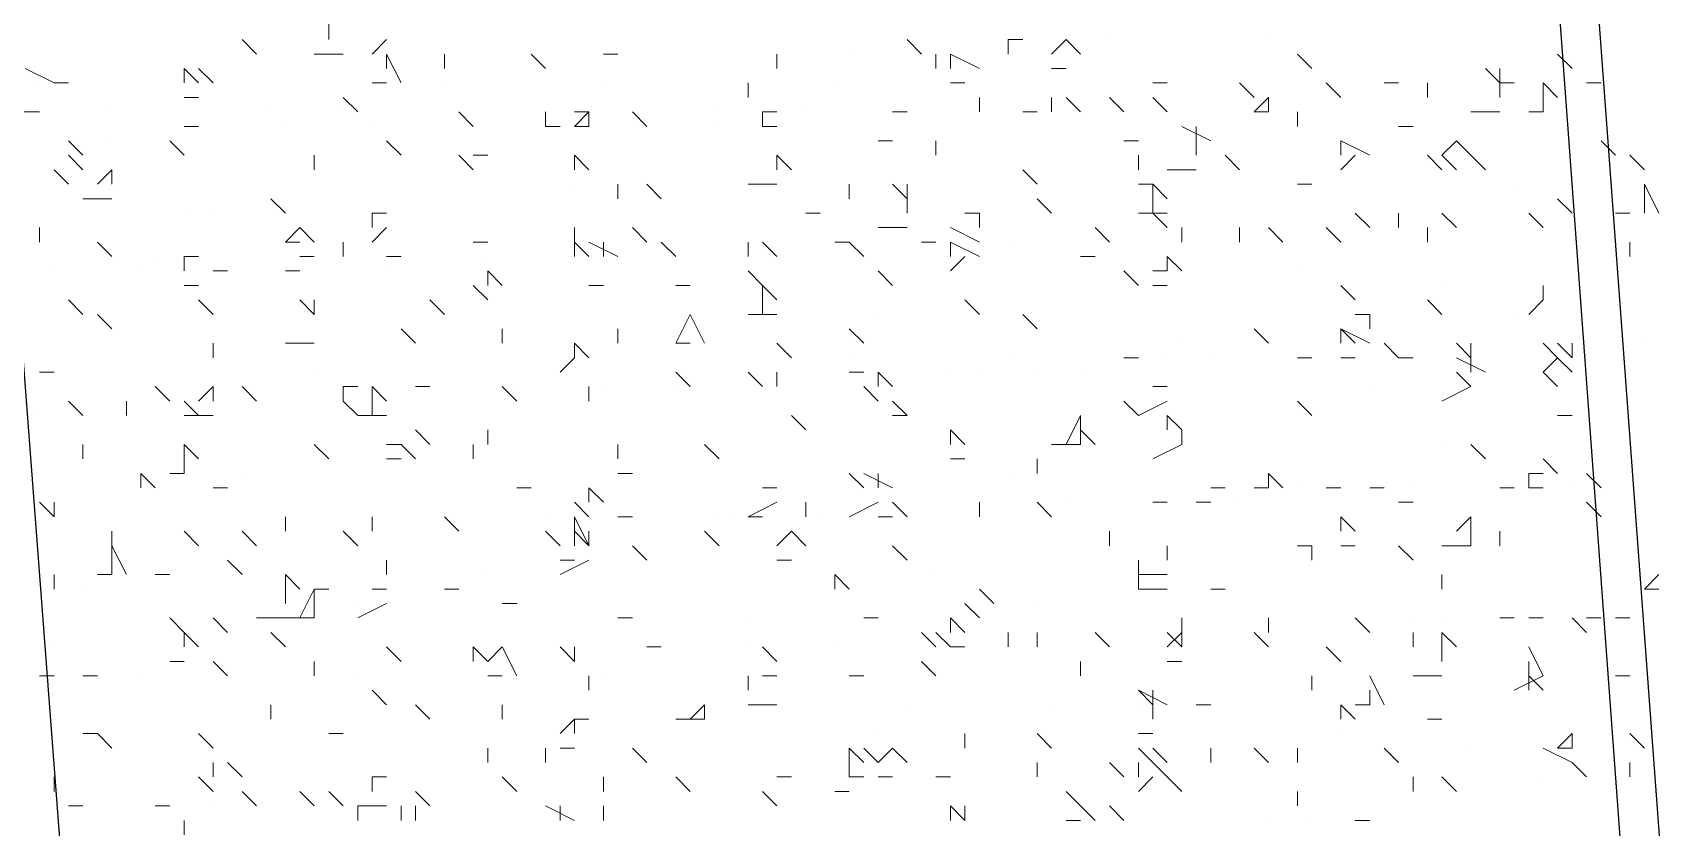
# Model space of a CAD drawing. Header units: millimetres. Extents: x 2928 to 3112, y 1220 to 1280.
# Drawn here: x 3001.3672 to 3001.7405, y 1263.0856 to 1263.2689 of the extents above; entities that cross this region are included whole.
import ezdxf

# ---------------------------------------------------------------- set-up
doc = ezdxf.new("R2010")
doc.units = ezdxf.units.MM

msp = doc.modelspace()

# ---------------------------------------------------------------- linework, layer by layer
at = {"color": 253, "linetype": 'Continuous', "lineweight": -2, "true_color": 0x9a9a9a}
msp.add_lwpolyline([(3000.56216, 1266.40731), (2999.63548, 1266.34065), (2999.91549, 1262.49726), (3000.8455, 1262.56393), (3001.77551, 1262.63393), (3001.49218, 1266.47398)], close=True, dxfattribs=at)
msp.add_lwpolyline([(3000.68883, 1264.47729), (2999.78549, 1264.41395), (2999.92549, 1262.50726), (3000.28216, 1262.53393), (3000.23883, 1263.14727), (3000.79883, 1263.18727), (3001.36218, 1263.2306), (3001.40884, 1262.61726), (3001.76551, 1262.64393), (3001.62551, 1264.55062), (3000.72217, 1264.48395)], dxfattribs=at)
at = {"color": 92, "linetype": 'Continuous', "lineweight": 5, "true_color": 0x00b800}
for points in [[(3001.43551, 1263.27394), (3001.43551, 1263.26727), (3001.43551, 1263.26727)], [(3001.41884, 1263.26394), (3001.41551, 1263.26727), (3001.41551, 1263.26727)], [(3001.44551, 1263.26394), (3001.44884, 1263.26727), (3001.44884, 1263.26727)], [(3001.57218, 1263.26394), (3001.56884, 1263.26727), (3001.56884, 1263.26727)], [(3001.59218, 1263.26394), (3001.59218, 1263.26727), (3001.59218, 1263.26727)], [(3001.59551, 1263.26727), (3001.59218, 1263.26727), (3001.59218, 1263.26727)], [(3001.60551, 1263.26727), (3001.60218, 1263.26394), (3001.60218, 1263.26394)], [(3001.60551, 1263.26727), (3001.60885, 1263.26394), (3001.60885, 1263.26394)], [(3001.43218, 1263.26394), (3001.43884, 1263.26394), (3001.43884, 1263.26394)], [(3001.44884, 1263.26394), (3001.45218, 1263.25727), (3001.45218, 1263.25727)], [(3001.44884, 1263.26394), (3001.44884, 1263.2606), (3001.44884, 1263.2606)], [(3001.46218, 1263.2606), (3001.46218, 1263.26394), (3001.46218, 1263.26394)], [(3001.48551, 1263.2606), (3001.48218, 1263.26394), (3001.48218, 1263.26394)], [(3001.50218, 1263.26394), (3001.49884, 1263.26394), (3001.49884, 1263.26394)], [(3001.53884, 1263.2606), (3001.53884, 1263.26394), (3001.53884, 1263.26394)], [(3001.57551, 1263.2606), (3001.57551, 1263.26394), (3001.57551, 1263.26394)], [(3001.57884, 1263.26394), (3001.58551, 1263.2606), (3001.58551, 1263.2606)], [(3001.57884, 1263.26394), (3001.57884, 1263.2606), (3001.57884, 1263.2606)], [(3001.66218, 1263.2606), (3001.65885, 1263.26394), (3001.65885, 1263.26394)], [(3001.72218, 1263.2606), (3001.71885, 1263.26394), (3001.71885, 1263.26394)], [(3001.36551, 1263.2606), (3001.37218, 1263.25727), (3001.37218, 1263.25727)], [(3001.40218, 1263.2606), (3001.40551, 1263.25727), (3001.40551, 1263.25727)], [(3001.40218, 1263.2606), (3001.40218, 1263.25727), (3001.40218, 1263.25727)], [(3001.40884, 1263.25727), (3001.40551, 1263.2606), (3001.40551, 1263.2606)], [(3001.60218, 1263.2606), (3001.60551, 1263.2606), (3001.60551, 1263.2606)], [(3001.70218, 1263.2606), (3001.70551, 1263.25727), (3001.70551, 1263.25727)], [(3001.70551, 1263.2606), (3001.70551, 1263.25394), (3001.70551, 1263.25394)], [(3001.37551, 1263.25727), (3001.37218, 1263.25727), (3001.37218, 1263.25727)], [(3001.44551, 1263.25727), (3001.44884, 1263.25727), (3001.44884, 1263.25727)], [(3001.53218, 1263.25394), (3001.53218, 1263.25727), (3001.53218, 1263.25727)], [(3001.57884, 1263.25727), (3001.58218, 1263.25727), (3001.58218, 1263.25727)], [(3001.62885, 1263.25727), (3001.62551, 1263.25727), (3001.62551, 1263.25727)], [(3001.64885, 1263.25394), (3001.64551, 1263.25727), (3001.64551, 1263.25727)], [(3001.66885, 1263.25394), (3001.66551, 1263.25727), (3001.66551, 1263.25727)], [(3001.68218, 1263.25727), (3001.67885, 1263.25727), (3001.67885, 1263.25727)], [(3001.68885, 1263.25394), (3001.68885, 1263.25727), (3001.68885, 1263.25727)], [(3001.70885, 1263.25727), (3001.70551, 1263.25727), (3001.70551, 1263.25727)], [(3001.70551, 1263.25394), (3001.70551, 1263.25727), (3001.70551, 1263.25727)], [(3001.71551, 1263.25727), (3001.71885, 1263.25394), (3001.71885, 1263.25394)], [(3001.71551, 1263.25727), (3001.71551, 1263.2506), (3001.71551, 1263.2506)], [(3001.72885, 1263.25727), (3001.72551, 1263.25727), (3001.72551, 1263.25727)], [(3001.72885, 1263.25727), (3001.72551, 1263.25727), (3001.72551, 1263.25727)], [(3001.40218, 1263.25394), (3001.40551, 1263.25394), (3001.40551, 1263.25394)], [(3001.44218, 1263.2506), (3001.43884, 1263.25394), (3001.43884, 1263.25394)], [(3001.58551, 1263.2506), (3001.58551, 1263.25394), (3001.58551, 1263.25394)], [(3001.60218, 1263.2506), (3001.60218, 1263.25394), (3001.60218, 1263.25394)], [(3001.60885, 1263.2506), (3001.60551, 1263.25394), (3001.60551, 1263.25394)], [(3001.61885, 1263.2506), (3001.61551, 1263.25394), (3001.61551, 1263.25394)], [(3001.62885, 1263.2506), (3001.62551, 1263.25394), (3001.62551, 1263.25394)], [(3001.65218, 1263.25394), (3001.64885, 1263.2506), (3001.64885, 1263.2506)], [(3001.65218, 1263.25394), (3001.65218, 1263.2506), (3001.65218, 1263.2506)], [(3001.36218, 1263.2506), (3001.36884, 1263.2506), (3001.36884, 1263.2506)], [(3001.46884, 1263.24727), (3001.46551, 1263.2506), (3001.46551, 1263.2506)], [(3001.48551, 1263.24727), (3001.48551, 1263.2506), (3001.48551, 1263.2506)], [(3001.49551, 1263.2506), (3001.49218, 1263.24727), (3001.49218, 1263.24727)], [(3001.49551, 1263.2506), (3001.49218, 1263.2506), (3001.49218, 1263.2506)], [(3001.49551, 1263.2506), (3001.49551, 1263.24727), (3001.49551, 1263.24727)], [(3001.50884, 1263.24727), (3001.50551, 1263.2506), (3001.50551, 1263.2506)], [(3001.53551, 1263.2506), (3001.53884, 1263.2506), (3001.53884, 1263.2506)], [(3001.53551, 1263.2506), (3001.53551, 1263.24727), (3001.53551, 1263.24727)], [(3001.56884, 1263.2506), (3001.56551, 1263.2506), (3001.56551, 1263.2506)], [(3001.59885, 1263.2506), (3001.59551, 1263.2506), (3001.59551, 1263.2506)], [(3001.64885, 1263.2506), (3001.65218, 1263.2506), (3001.65218, 1263.2506)], [(3001.65885, 1263.24727), (3001.65885, 1263.2506), (3001.65885, 1263.2506)], [(3001.69885, 1263.2506), (3001.70551, 1263.2506), (3001.70551, 1263.2506)], [(3001.71218, 1263.2506), (3001.71551, 1263.2506), (3001.71551, 1263.2506)], [(3001.37884, 1263.2406), (3001.37551, 1263.24394), (3001.37551, 1263.24394)], [(3001.40218, 1263.2406), (3001.39884, 1263.24394), (3001.39884, 1263.24394)], [(3001.40551, 1263.24727), (3001.40218, 1263.24727), (3001.40218, 1263.24727)], [(3001.45218, 1263.2406), (3001.44884, 1263.24394), (3001.44884, 1263.24394)], [(3001.48884, 1263.24727), (3001.48551, 1263.24727), (3001.48551, 1263.24727)], [(3001.49218, 1263.24727), (3001.49551, 1263.24727), (3001.49551, 1263.24727)], [(3001.53551, 1263.24727), (3001.53884, 1263.24727), (3001.53884, 1263.24727)], [(3001.56551, 1263.24394), (3001.56218, 1263.24394), (3001.56218, 1263.24394)], [(3001.57551, 1263.2406), (3001.57551, 1263.24394), (3001.57551, 1263.24394)], [(3001.62218, 1263.24394), (3001.61885, 1263.24394), (3001.61885, 1263.24394)], [(3001.63218, 1263.24727), (3001.63885, 1263.24394), (3001.63885, 1263.24394)], [(3001.63551, 1263.24727), (3001.63551, 1263.2406), (3001.63551, 1263.2406)], [(3001.66885, 1263.24394), (3001.67551, 1263.2406), (3001.67551, 1263.2406)], [(3001.66885, 1263.24394), (3001.66885, 1263.2406), (3001.66885, 1263.2406)], [(3001.68551, 1263.24727), (3001.68218, 1263.24727), (3001.68218, 1263.24727)], [(3001.69551, 1263.24394), (3001.69218, 1263.2406), (3001.69218, 1263.2406)], [(3001.69551, 1263.24394), (3001.69885, 1263.2406), (3001.69885, 1263.2406)], [(3001.73218, 1263.2406), (3001.72885, 1263.24394), (3001.72885, 1263.24394)], [(3001.37884, 1263.23727), (3001.37551, 1263.2406), (3001.37551, 1263.2406)], [(3001.43218, 1263.23727), (3001.43218, 1263.2406), (3001.43218, 1263.2406)], [(3001.46884, 1263.23727), (3001.46551, 1263.2406), (3001.46551, 1263.2406)], [(3001.47218, 1263.2406), (3001.46884, 1263.2406), (3001.46884, 1263.2406)], [(3001.49218, 1263.2406), (3001.49551, 1263.23727), (3001.49551, 1263.23727)], [(3001.49218, 1263.2406), (3001.49218, 1263.23727), (3001.49218, 1263.23727)], [(3001.53884, 1263.2406), (3001.54218, 1263.23727), (3001.54218, 1263.23727)], [(3001.53884, 1263.2406), (3001.53884, 1263.23727), (3001.53884, 1263.23727)], [(3001.62218, 1263.23727), (3001.62218, 1263.2406), (3001.62218, 1263.2406)], [(3001.64551, 1263.23727), (3001.64218, 1263.2406), (3001.64218, 1263.2406)], [(3001.66885, 1263.23727), (3001.67218, 1263.2406), (3001.67218, 1263.2406)], [(3001.69218, 1263.23727), (3001.68885, 1263.2406), (3001.68885, 1263.2406)], [(3001.69218, 1263.2406), (3001.69551, 1263.23727), (3001.69551, 1263.23727)], [(3001.70218, 1263.23727), (3001.69885, 1263.2406), (3001.69885, 1263.2406)], [(3001.73885, 1263.23727), (3001.73551, 1263.2406), (3001.73551, 1263.2406)], [(3001.37551, 1263.23394), (3001.37218, 1263.23727), (3001.37218, 1263.23727)], [(3001.38551, 1263.23727), (3001.38218, 1263.23394), (3001.38218, 1263.23394)], [(3001.38551, 1263.23727), (3001.38551, 1263.23394), (3001.38551, 1263.23394)], [(3001.59885, 1263.23394), (3001.59551, 1263.23727), (3001.59551, 1263.23727)], [(3001.62885, 1263.23727), (3001.63551, 1263.23727), (3001.63551, 1263.23727)], [(3001.50218, 1263.2306), (3001.50218, 1263.23394), (3001.50218, 1263.23394)], [(3001.51218, 1263.2306), (3001.50884, 1263.23394), (3001.50884, 1263.23394)], [(3001.53551, 1263.23394), (3001.53218, 1263.23394), (3001.53218, 1263.23394)], [(3001.53551, 1263.23394), (3001.53884, 1263.23394), (3001.53884, 1263.23394)], [(3001.55551, 1263.2306), (3001.55551, 1263.23394), (3001.55551, 1263.23394)], [(3001.56551, 1263.23394), (3001.56884, 1263.2306), (3001.56884, 1263.2306)], [(3001.56884, 1263.23394), (3001.56884, 1263.22727), (3001.56884, 1263.22727)], [(3001.62551, 1263.23394), (3001.62218, 1263.23394), (3001.62218, 1263.23394)], [(3001.62551, 1263.23394), (3001.62885, 1263.2306), (3001.62885, 1263.2306)], [(3001.62551, 1263.23394), (3001.62551, 1263.22727), (3001.62551, 1263.22727)], [(3001.66218, 1263.23394), (3001.65885, 1263.23394), (3001.65885, 1263.23394)], [(3001.73885, 1263.23394), (3001.74218, 1263.22727), (3001.74218, 1263.22727)], [(3001.73885, 1263.23394), (3001.73885, 1263.22727), (3001.73885, 1263.22727)], [(3001.37884, 1263.2306), (3001.38551, 1263.2306), (3001.38551, 1263.2306)], [(3001.42551, 1263.22727), (3001.42218, 1263.2306), (3001.42218, 1263.2306)], [(3001.60218, 1263.22727), (3001.59885, 1263.2306), (3001.59885, 1263.2306)], [(3001.72218, 1263.22727), (3001.71885, 1263.2306), (3001.71885, 1263.2306)], [(3001.44551, 1263.22727), (3001.44884, 1263.22727), (3001.44884, 1263.22727)], [(3001.44551, 1263.22727), (3001.44551, 1263.22393), (3001.44551, 1263.22393)], [(3001.54884, 1263.22727), (3001.54551, 1263.22727), (3001.54551, 1263.22727)], [(3001.58551, 1263.22727), (3001.58218, 1263.22727), (3001.58218, 1263.22727)], [(3001.58551, 1263.22727), (3001.58218, 1263.22727), (3001.58218, 1263.22727)], [(3001.58551, 1263.22727), (3001.58551, 1263.22393), (3001.58551, 1263.22393)], [(3001.62218, 1263.22727), (3001.62885, 1263.22727), (3001.62885, 1263.22727)], [(3001.62885, 1263.22393), (3001.62551, 1263.22727), (3001.62551, 1263.22727)], [(3001.67551, 1263.22393), (3001.67218, 1263.22727), (3001.67218, 1263.22727)], [(3001.68218, 1263.22393), (3001.68218, 1263.22727), (3001.68218, 1263.22727)], [(3001.69551, 1263.22393), (3001.69218, 1263.22727), (3001.69218, 1263.22727)], [(3001.71551, 1263.22393), (3001.71218, 1263.22727), (3001.71218, 1263.22727)], [(3001.73551, 1263.22727), (3001.73218, 1263.22727), (3001.73218, 1263.22727)], [(3001.36884, 1263.2206), (3001.36884, 1263.22393), (3001.36884, 1263.22393)], [(3001.42884, 1263.22393), (3001.42551, 1263.2206), (3001.42551, 1263.2206)], [(3001.42884, 1263.22393), (3001.43218, 1263.2206), (3001.43218, 1263.2206)], [(3001.44551, 1263.2206), (3001.44884, 1263.22393), (3001.44884, 1263.22393)], [(3001.49218, 1263.2206), (3001.49218, 1263.22393), (3001.49218, 1263.22393)], [(3001.50884, 1263.2206), (3001.50551, 1263.22393), (3001.50551, 1263.22393)], [(3001.56218, 1263.22393), (3001.56884, 1263.22393), (3001.56884, 1263.22393)], [(3001.57884, 1263.22393), (3001.58551, 1263.2206), (3001.58551, 1263.2206)], [(3001.61551, 1263.2206), (3001.61218, 1263.22393), (3001.61218, 1263.22393)], [(3001.63218, 1263.2206), (3001.63218, 1263.22393), (3001.63218, 1263.22393)], [(3001.64551, 1263.2206), (3001.64551, 1263.22393), (3001.64551, 1263.22393)], [(3001.65551, 1263.2206), (3001.65218, 1263.22393), (3001.65218, 1263.22393)], [(3001.66885, 1263.2206), (3001.66551, 1263.22393), (3001.66551, 1263.22393)], [(3001.68885, 1263.2206), (3001.68885, 1263.22393), (3001.68885, 1263.22393)], [(3001.38551, 1263.21727), (3001.38218, 1263.2206), (3001.38218, 1263.2206)], [(3001.42551, 1263.2206), (3001.42884, 1263.2206), (3001.42884, 1263.2206)], [(3001.43884, 1263.21727), (3001.43884, 1263.2206), (3001.43884, 1263.2206)], [(3001.47218, 1263.2206), (3001.46884, 1263.2206), (3001.46884, 1263.2206)], [(3001.49218, 1263.21727), (3001.49218, 1263.2206), (3001.49218, 1263.2206)], [(3001.49551, 1263.21727), (3001.49218, 1263.2206), (3001.49218, 1263.2206)], [(3001.49551, 1263.2206), (3001.50218, 1263.21727), (3001.50218, 1263.21727)], [(3001.49884, 1263.2206), (3001.49884, 1263.21727), (3001.49884, 1263.21727)], [(3001.51551, 1263.21727), (3001.51218, 1263.2206), (3001.51218, 1263.2206)], [(3001.53218, 1263.21727), (3001.53218, 1263.2206), (3001.53218, 1263.2206)], [(3001.53884, 1263.21727), (3001.53551, 1263.2206), (3001.53551, 1263.2206)], [(3001.55551, 1263.2206), (3001.55218, 1263.2206), (3001.55218, 1263.2206)], [(3001.55884, 1263.21727), (3001.55551, 1263.2206), (3001.55551, 1263.2206)], [(3001.57551, 1263.2206), (3001.57218, 1263.2206), (3001.57218, 1263.2206)], [(3001.57884, 1263.2206), (3001.58551, 1263.21727), (3001.58551, 1263.21727)], [(3001.57884, 1263.2206), (3001.57884, 1263.21727), (3001.57884, 1263.21727)], [(3001.73551, 1263.21727), (3001.73551, 1263.2206), (3001.73551, 1263.2206)], [(3001.40218, 1263.21727), (3001.40551, 1263.21727), (3001.40551, 1263.21727)], [(3001.40218, 1263.21727), (3001.40218, 1263.21393), (3001.40218, 1263.21393)], [(3001.41218, 1263.21393), (3001.40884, 1263.21393), (3001.40884, 1263.21393)], [(3001.42884, 1263.21393), (3001.42551, 1263.21393), (3001.42551, 1263.21393)], [(3001.43218, 1263.21727), (3001.42884, 1263.21727), (3001.42884, 1263.21727)], [(3001.45218, 1263.21727), (3001.44884, 1263.21727), (3001.44884, 1263.21727)], [(3001.47218, 1263.21393), (3001.47551, 1263.2106), (3001.47551, 1263.2106)], [(3001.47218, 1263.21393), (3001.47218, 1263.2106), (3001.47218, 1263.2106)], [(3001.53551, 1263.2106), (3001.53218, 1263.21393), (3001.53218, 1263.21393)], [(3001.56551, 1263.2106), (3001.56218, 1263.21393), (3001.56218, 1263.21393)], [(3001.57884, 1263.21393), (3001.58218, 1263.21727), (3001.58218, 1263.21727)], [(3001.61218, 1263.21727), (3001.60885, 1263.21727), (3001.60885, 1263.21727)], [(3001.62218, 1263.2106), (3001.61885, 1263.21393), (3001.61885, 1263.21393)], [(3001.62885, 1263.21393), (3001.62551, 1263.21393), (3001.62551, 1263.21393)], [(3001.62885, 1263.21727), (3001.63218, 1263.21393), (3001.63218, 1263.21393)], [(3001.62885, 1263.21727), (3001.62885, 1263.21393), (3001.62885, 1263.21393)], [(3001.40218, 1263.2106), (3001.40551, 1263.2106), (3001.40551, 1263.2106)], [(3001.46884, 1263.2106), (3001.47218, 1263.20727), (3001.47218, 1263.20727)], [(3001.47218, 1263.20727), (3001.46884, 1263.2106), (3001.46884, 1263.2106)], [(3001.49551, 1263.2106), (3001.49884, 1263.2106), (3001.49884, 1263.2106)], [(3001.51884, 1263.2106), (3001.51551, 1263.2106), (3001.51551, 1263.2106)], [(3001.53551, 1263.2106), (3001.53884, 1263.20727), (3001.53884, 1263.20727)], [(3001.53551, 1263.2106), (3001.53551, 1263.20393), (3001.53551, 1263.20393)], [(3001.62551, 1263.2106), (3001.62885, 1263.2106), (3001.62885, 1263.2106)], [(3001.67218, 1263.20727), (3001.66885, 1263.2106), (3001.66885, 1263.2106)], [(3001.71551, 1263.2106), (3001.71551, 1263.20727), (3001.71551, 1263.20727)], [(3001.37884, 1263.20393), (3001.37551, 1263.20727), (3001.37551, 1263.20727)], [(3001.40884, 1263.20393), (3001.40551, 1263.20727), (3001.40551, 1263.20727)], [(3001.42884, 1263.20727), (3001.43218, 1263.20393), (3001.43218, 1263.20393)], [(3001.43218, 1263.20727), (3001.43218, 1263.20393), (3001.43218, 1263.20393)], [(3001.46218, 1263.20393), (3001.45884, 1263.20727), (3001.45884, 1263.20727)], [(3001.58551, 1263.20393), (3001.58218, 1263.20727), (3001.58218, 1263.20727)], [(3001.69218, 1263.20393), (3001.68885, 1263.20727), (3001.68885, 1263.20727)], [(3001.71218, 1263.20393), (3001.71551, 1263.20727), (3001.71551, 1263.20727)], [(3001.38551, 1263.2006), (3001.38218, 1263.20393), (3001.38218, 1263.20393)], [(3001.51884, 1263.20393), (3001.51551, 1263.19727), (3001.51551, 1263.19727)], [(3001.51884, 1263.20393), (3001.52218, 1263.19727), (3001.52218, 1263.19727)], [(3001.53218, 1263.20393), (3001.53884, 1263.20393), (3001.53884, 1263.20393)], [(3001.59885, 1263.2006), (3001.59551, 1263.20393), (3001.59551, 1263.20393)], [(3001.67551, 1263.20393), (3001.67218, 1263.20393), (3001.67218, 1263.20393)], [(3001.67551, 1263.20393), (3001.67551, 1263.2006), (3001.67551, 1263.2006)], [(3001.45551, 1263.19727), (3001.45218, 1263.2006), (3001.45218, 1263.2006)], [(3001.47551, 1263.19727), (3001.47551, 1263.2006), (3001.47551, 1263.2006)], [(3001.50218, 1263.19727), (3001.50218, 1263.2006), (3001.50218, 1263.2006)], [(3001.55884, 1263.19727), (3001.55551, 1263.2006), (3001.55551, 1263.2006)], [(3001.65218, 1263.19727), (3001.64885, 1263.2006), (3001.64885, 1263.2006)], [(3001.66885, 1263.2006), (3001.67218, 1263.19727), (3001.67218, 1263.19727)], [(3001.66885, 1263.2006), (3001.66885, 1263.19727), (3001.66885, 1263.19727)], [(3001.66885, 1263.2006), (3001.67551, 1263.19727), (3001.67551, 1263.19727)], [(3001.40884, 1263.19393), (3001.40884, 1263.19727), (3001.40884, 1263.19727)], [(3001.42551, 1263.19727), (3001.43218, 1263.19727), (3001.43218, 1263.19727)], [(3001.49218, 1263.19727), (3001.49551, 1263.19393), (3001.49551, 1263.19393)], [(3001.49218, 1263.19727), (3001.49218, 1263.19393), (3001.49218, 1263.19393)], [(3001.51551, 1263.19727), (3001.51884, 1263.19727), (3001.51884, 1263.19727)], [(3001.54218, 1263.19393), (3001.53884, 1263.19727), (3001.53884, 1263.19727)], [(3001.68218, 1263.19393), (3001.67885, 1263.19727), (3001.67885, 1263.19727)], [(3001.69885, 1263.19393), (3001.69551, 1263.19727), (3001.69551, 1263.19727)], [(3001.69885, 1263.19393), (3001.69885, 1263.19727), (3001.69885, 1263.19727)], [(3001.71885, 1263.19393), (3001.71551, 1263.19727), (3001.71551, 1263.19727)], [(3001.72218, 1263.19393), (3001.71885, 1263.19727), (3001.71885, 1263.19727)], [(3001.72218, 1263.19393), (3001.72218, 1263.19727), (3001.72218, 1263.19727)], [(3001.48884, 1263.1906), (3001.49218, 1263.19393), (3001.49218, 1263.19393)], [(3001.62218, 1263.19393), (3001.61885, 1263.19393), (3001.61885, 1263.19393)], [(3001.66218, 1263.19393), (3001.65885, 1263.19393), (3001.65885, 1263.19393)], [(3001.66885, 1263.19393), (3001.67218, 1263.19393), (3001.67218, 1263.19393)], [(3001.68551, 1263.19393), (3001.68218, 1263.19393), (3001.68218, 1263.19393)], [(3001.69551, 1263.19393), (3001.70218, 1263.1906), (3001.70218, 1263.1906)], [(3001.69885, 1263.19393), (3001.69885, 1263.1906), (3001.69885, 1263.1906)], [(3001.71885, 1263.19393), (3001.71551, 1263.1906), (3001.71551, 1263.1906)], [(3001.71885, 1263.19393), (3001.72218, 1263.1906), (3001.72218, 1263.1906)], [(3001.37218, 1263.1906), (3001.36884, 1263.1906), (3001.36884, 1263.1906)], [(3001.51884, 1263.18727), (3001.51551, 1263.1906), (3001.51551, 1263.1906)], [(3001.53551, 1263.18727), (3001.53218, 1263.1906), (3001.53218, 1263.1906)], [(3001.53884, 1263.18727), (3001.53884, 1263.1906), (3001.53884, 1263.1906)], [(3001.55884, 1263.1906), (3001.55551, 1263.1906), (3001.55551, 1263.1906)], [(3001.56218, 1263.1906), (3001.56551, 1263.18727), (3001.56551, 1263.18727)], [(3001.56218, 1263.1906), (3001.56218, 1263.18727), (3001.56218, 1263.18727)], [(3001.69885, 1263.18727), (3001.69551, 1263.1906), (3001.69551, 1263.1906)], [(3001.71551, 1263.1906), (3001.71885, 1263.18727), (3001.71885, 1263.18727)], [(3001.37884, 1263.1806), (3001.37551, 1263.18393), (3001.37551, 1263.18393)], [(3001.38884, 1263.1806), (3001.38884, 1263.18393), (3001.38884, 1263.18393)], [(3001.39884, 1263.18393), (3001.39551, 1263.18727), (3001.39551, 1263.18727)], [(3001.40551, 1263.1806), (3001.40218, 1263.18393), (3001.40218, 1263.18393)], [(3001.40884, 1263.18727), (3001.40551, 1263.18393), (3001.40551, 1263.18393)], [(3001.40884, 1263.18727), (3001.40884, 1263.18393), (3001.40884, 1263.18393)], [(3001.41884, 1263.18393), (3001.41551, 1263.18727), (3001.41551, 1263.18727)], [(3001.43884, 1263.18393), (3001.43884, 1263.18727), (3001.43884, 1263.18727)], [(3001.44218, 1263.18727), (3001.43884, 1263.18727), (3001.43884, 1263.18727)], [(3001.44218, 1263.1806), (3001.43884, 1263.18393), (3001.43884, 1263.18393)], [(3001.44551, 1263.18727), (3001.44884, 1263.18393), (3001.44884, 1263.18393)], [(3001.44551, 1263.18727), (3001.44551, 1263.1806), (3001.44551, 1263.1806)], [(3001.45884, 1263.18727), (3001.45551, 1263.18727), (3001.45551, 1263.18727)], [(3001.47884, 1263.18393), (3001.47551, 1263.18727), (3001.47551, 1263.18727)], [(3001.49551, 1263.18393), (3001.49551, 1263.18727), (3001.49551, 1263.18727)], [(3001.55884, 1263.18727), (3001.56218, 1263.18393), (3001.56218, 1263.18393)], [(3001.56884, 1263.1806), (3001.56551, 1263.18393), (3001.56551, 1263.18393)], [(3001.62218, 1263.1806), (3001.61885, 1263.18393), (3001.61885, 1263.18393)], [(3001.62218, 1263.1806), (3001.62885, 1263.18393), (3001.62885, 1263.18393)], [(3001.62551, 1263.18727), (3001.62885, 1263.18727), (3001.62885, 1263.18727)], [(3001.66218, 1263.1806), (3001.65885, 1263.18393), (3001.65885, 1263.18393)], [(3001.69218, 1263.18393), (3001.69885, 1263.18727), (3001.69885, 1263.18727)], [(3001.40218, 1263.1806), (3001.40884, 1263.1806), (3001.40884, 1263.1806)], [(3001.44218, 1263.1806), (3001.44884, 1263.1806), (3001.44884, 1263.1806)], [(3001.54551, 1263.17727), (3001.54218, 1263.1806), (3001.54218, 1263.1806)], [(3001.56884, 1263.1806), (3001.56551, 1263.1806), (3001.56551, 1263.1806)], [(3001.60885, 1263.1806), (3001.60551, 1263.17393), (3001.60551, 1263.17393)], [(3001.60885, 1263.1806), (3001.60885, 1263.17393), (3001.60885, 1263.17393)], [(3001.62885, 1263.1806), (3001.63218, 1263.17727), (3001.63218, 1263.17727)], [(3001.62885, 1263.1806), (3001.62885, 1263.17727), (3001.62885, 1263.17727)], [(3001.72218, 1263.1806), (3001.71885, 1263.1806), (3001.71885, 1263.1806)], [(3001.45884, 1263.17393), (3001.45551, 1263.17727), (3001.45551, 1263.17727)], [(3001.47218, 1263.17393), (3001.47218, 1263.17727), (3001.47218, 1263.17727)], [(3001.57884, 1263.17727), (3001.58218, 1263.17393), (3001.58218, 1263.17393)], [(3001.57884, 1263.17727), (3001.57884, 1263.17393), (3001.57884, 1263.17393)], [(3001.61218, 1263.17393), (3001.60885, 1263.17727), (3001.60885, 1263.17727)], [(3001.63218, 1263.17393), (3001.63218, 1263.17727), (3001.63218, 1263.17727)], [(3001.37884, 1263.1706), (3001.37884, 1263.17393), (3001.37884, 1263.17393)], [(3001.40218, 1263.17393), (3001.40551, 1263.1706), (3001.40551, 1263.1706)], [(3001.40218, 1263.17393), (3001.40218, 1263.16727), (3001.40218, 1263.16727)], [(3001.43551, 1263.1706), (3001.43218, 1263.17393), (3001.43218, 1263.17393)], [(3001.45218, 1263.17393), (3001.44884, 1263.17393), (3001.44884, 1263.17393)], [(3001.45218, 1263.17393), (3001.45551, 1263.1706), (3001.45551, 1263.1706)], [(3001.46884, 1263.1706), (3001.46884, 1263.17393), (3001.46884, 1263.17393)], [(3001.50218, 1263.1706), (3001.50218, 1263.17393), (3001.50218, 1263.17393)], [(3001.52551, 1263.1706), (3001.52218, 1263.17393), (3001.52218, 1263.17393)], [(3001.60218, 1263.17393), (3001.60885, 1263.17393), (3001.60885, 1263.17393)], [(3001.62551, 1263.1706), (3001.63218, 1263.17393), (3001.63218, 1263.17393)], [(3001.70218, 1263.1706), (3001.69885, 1263.17393), (3001.69885, 1263.17393)], [(3001.44884, 1263.1706), (3001.45218, 1263.1706), (3001.45218, 1263.1706)], [(3001.57884, 1263.1706), (3001.58218, 1263.1706), (3001.58218, 1263.1706)], [(3001.59885, 1263.16727), (3001.59885, 1263.1706), (3001.59885, 1263.1706)], [(3001.71885, 1263.16727), (3001.71551, 1263.1706), (3001.71551, 1263.1706)], [(3001.39551, 1263.16393), (3001.39218, 1263.16727), (3001.39218, 1263.16727)], [(3001.39218, 1263.16393), (3001.39218, 1263.16727), (3001.39218, 1263.16727)], [(3001.39884, 1263.16727), (3001.40218, 1263.16727), (3001.40218, 1263.16727)], [(3001.50551, 1263.16727), (3001.50218, 1263.16727), (3001.50218, 1263.16727)], [(3001.55884, 1263.16393), (3001.55551, 1263.16727), (3001.55551, 1263.16727)], [(3001.55884, 1263.16727), (3001.56551, 1263.16393), (3001.56551, 1263.16393)], [(3001.56218, 1263.16727), (3001.56218, 1263.16393), (3001.56218, 1263.16393)], [(3001.65218, 1263.16727), (3001.65551, 1263.16393), (3001.65551, 1263.16393)], [(3001.65218, 1263.16727), (3001.65218, 1263.16393), (3001.65218, 1263.16393)], [(3001.71218, 1263.16727), (3001.71551, 1263.16727), (3001.71551, 1263.16727)], [(3001.71218, 1263.16727), (3001.71218, 1263.16393), (3001.71218, 1263.16393)], [(3001.72885, 1263.16393), (3001.72551, 1263.16727), (3001.72551, 1263.16727)], [(3001.41218, 1263.16393), (3001.40884, 1263.16393), (3001.40884, 1263.16393)], [(3001.48218, 1263.16393), (3001.47884, 1263.16393), (3001.47884, 1263.16393)], [(3001.49551, 1263.16393), (3001.49884, 1263.1606), (3001.49884, 1263.1606)], [(3001.49551, 1263.16393), (3001.49551, 1263.1606), (3001.49551, 1263.1606)], [(3001.53551, 1263.16393), (3001.53884, 1263.16393), (3001.53884, 1263.16393)], [(3001.64218, 1263.16393), (3001.63885, 1263.16393), (3001.63885, 1263.16393)], [(3001.64885, 1263.16393), (3001.65218, 1263.16393), (3001.65218, 1263.16393)], [(3001.66885, 1263.16393), (3001.66551, 1263.16393), (3001.66551, 1263.16393)], [(3001.67885, 1263.16393), (3001.67551, 1263.16393), (3001.67551, 1263.16393)], [(3001.70885, 1263.16393), (3001.70551, 1263.16393), (3001.70551, 1263.16393)], [(3001.71218, 1263.16393), (3001.71551, 1263.16393), (3001.71551, 1263.16393)], [(3001.37218, 1263.15727), (3001.36884, 1263.1606), (3001.36884, 1263.1606)], [(3001.37218, 1263.15727), (3001.37218, 1263.1606), (3001.37218, 1263.1606)], [(3001.49218, 1263.1606), (3001.49551, 1263.15727), (3001.49551, 1263.15727)], [(3001.53218, 1263.15727), (3001.53884, 1263.1606), (3001.53884, 1263.1606)], [(3001.54551, 1263.15727), (3001.54551, 1263.1606), (3001.54551, 1263.1606)], [(3001.55551, 1263.15727), (3001.56218, 1263.1606), (3001.56218, 1263.1606)], [(3001.56884, 1263.15727), (3001.56551, 1263.1606), (3001.56551, 1263.1606)], [(3001.58551, 1263.15727), (3001.58551, 1263.1606), (3001.58551, 1263.1606)], [(3001.60218, 1263.15727), (3001.59885, 1263.1606), (3001.59885, 1263.1606)], [(3001.62885, 1263.1606), (3001.62551, 1263.1606), (3001.62551, 1263.1606)], [(3001.63885, 1263.1606), (3001.63551, 1263.1606), (3001.63551, 1263.1606)], [(3001.68551, 1263.1606), (3001.68218, 1263.1606), (3001.68218, 1263.1606)], [(3001.72885, 1263.15727), (3001.72551, 1263.1606), (3001.72551, 1263.1606)], [(3001.42551, 1263.15393), (3001.42551, 1263.15727), (3001.42551, 1263.15727)], [(3001.44551, 1263.15393), (3001.44551, 1263.15727), (3001.44551, 1263.15727)], [(3001.46551, 1263.15393), (3001.46218, 1263.15727), (3001.46218, 1263.15727)], [(3001.49218, 1263.15727), (3001.49551, 1263.1506), (3001.49551, 1263.1506)], [(3001.49218, 1263.15727), (3001.49218, 1263.1506), (3001.49218, 1263.1506)], [(3001.50551, 1263.15727), (3001.50218, 1263.15727), (3001.50218, 1263.15727)], [(3001.53551, 1263.15727), (3001.53218, 1263.15727), (3001.53218, 1263.15727)], [(3001.56551, 1263.15727), (3001.56218, 1263.15727), (3001.56218, 1263.15727)], [(3001.66885, 1263.15727), (3001.67218, 1263.15393), (3001.67218, 1263.15393)], [(3001.66885, 1263.15727), (3001.66885, 1263.15393), (3001.66885, 1263.15393)], [(3001.69885, 1263.15727), (3001.69551, 1263.15393), (3001.69551, 1263.15393)], [(3001.69885, 1263.15727), (3001.69885, 1263.1506), (3001.69885, 1263.1506)], [(3001.38551, 1263.1506), (3001.38551, 1263.15393), (3001.38551, 1263.15393)], [(3001.38551, 1263.1506), (3001.38884, 1263.14393), (3001.38884, 1263.14393)], [(3001.38551, 1263.1506), (3001.38551, 1263.14393), (3001.38551, 1263.14393)], [(3001.40551, 1263.1506), (3001.40218, 1263.15393), (3001.40218, 1263.15393)], [(3001.41884, 1263.1506), (3001.41551, 1263.15393), (3001.41551, 1263.15393)], [(3001.44218, 1263.1506), (3001.43884, 1263.15393), (3001.43884, 1263.15393)], [(3001.44218, 1263.1506), (3001.43884, 1263.15393), (3001.43884, 1263.15393)], [(3001.48884, 1263.1506), (3001.48551, 1263.15393), (3001.48551, 1263.15393)], [(3001.49218, 1263.15393), (3001.49551, 1263.1506), (3001.49551, 1263.1506)], [(3001.49218, 1263.15393), (3001.49218, 1263.1506), (3001.49218, 1263.1506)], [(3001.49551, 1263.1506), (3001.49551, 1263.15393), (3001.49551, 1263.15393)], [(3001.50884, 1263.14727), (3001.50551, 1263.1506), (3001.50551, 1263.1506)], [(3001.52551, 1263.1506), (3001.52218, 1263.15393), (3001.52218, 1263.15393)], [(3001.54218, 1263.15393), (3001.53884, 1263.1506), (3001.53884, 1263.1506)], [(3001.54218, 1263.15393), (3001.54551, 1263.1506), (3001.54551, 1263.1506)], [(3001.56884, 1263.14727), (3001.56551, 1263.1506), (3001.56551, 1263.1506)], [(3001.61551, 1263.1506), (3001.61551, 1263.15393), (3001.61551, 1263.15393)], [(3001.62885, 1263.14727), (3001.62885, 1263.1506), (3001.62885, 1263.1506)], [(3001.66218, 1263.1506), (3001.65885, 1263.1506), (3001.65885, 1263.1506)], [(3001.66218, 1263.14727), (3001.66218, 1263.1506), (3001.66218, 1263.1506)], [(3001.66885, 1263.1506), (3001.67218, 1263.1506), (3001.67218, 1263.1506)], [(3001.68551, 1263.14727), (3001.68218, 1263.1506), (3001.68218, 1263.1506)], [(3001.69218, 1263.1506), (3001.69885, 1263.1506), (3001.69885, 1263.1506)], [(3001.70551, 1263.1506), (3001.70551, 1263.15393), (3001.70551, 1263.15393)], [(3001.41551, 1263.14393), (3001.41218, 1263.14727), (3001.41218, 1263.14727)], [(3001.44884, 1263.14393), (3001.44884, 1263.14727), (3001.44884, 1263.14727)], [(3001.48884, 1263.14727), (3001.49218, 1263.14727), (3001.49218, 1263.14727)], [(3001.48884, 1263.14393), (3001.49551, 1263.14727), (3001.49551, 1263.14727)], [(3001.53884, 1263.14727), (3001.54218, 1263.14727), (3001.54218, 1263.14727)], [(3001.62218, 1263.14393), (3001.62218, 1263.14727), (3001.62218, 1263.14727)], [(3001.37218, 1263.1406), (3001.37218, 1263.14393), (3001.37218, 1263.14393)], [(3001.38218, 1263.14393), (3001.38551, 1263.14393), (3001.38551, 1263.14393)], [(3001.39884, 1263.14393), (3001.39551, 1263.14393), (3001.39551, 1263.14393)], [(3001.42551, 1263.14393), (3001.42884, 1263.1406), (3001.42884, 1263.1406)], [(3001.42551, 1263.14393), (3001.42551, 1263.13727), (3001.42551, 1263.13727)], [(3001.55218, 1263.1406), (3001.55218, 1263.14393), (3001.55218, 1263.14393)], [(3001.55551, 1263.1406), (3001.55218, 1263.14393), (3001.55218, 1263.14393)], [(3001.62218, 1263.14393), (3001.62885, 1263.14393), (3001.62885, 1263.14393)], [(3001.62218, 1263.14393), (3001.62218, 1263.1406), (3001.62218, 1263.1406)], [(3001.69218, 1263.1406), (3001.69218, 1263.14393), (3001.69218, 1263.14393)], [(3001.74218, 1263.14393), (3001.73885, 1263.1406), (3001.73885, 1263.1406)], [(3001.43218, 1263.1406), (3001.42884, 1263.13393), (3001.42884, 1263.13393)], [(3001.43218, 1263.1406), (3001.43218, 1263.13393), (3001.43218, 1263.13393)], [(3001.43551, 1263.1406), (3001.43218, 1263.1406), (3001.43218, 1263.1406)], [(3001.44551, 1263.1406), (3001.44884, 1263.1406), (3001.44884, 1263.1406)], [(3001.46551, 1263.1406), (3001.46218, 1263.1406), (3001.46218, 1263.1406)], [(3001.58551, 1263.1406), (3001.58884, 1263.13727), (3001.58884, 1263.13727)], [(3001.62218, 1263.1406), (3001.62885, 1263.1406), (3001.62885, 1263.1406)], [(3001.64218, 1263.1406), (3001.63885, 1263.1406), (3001.63885, 1263.1406)], [(3001.73885, 1263.1406), (3001.74218, 1263.1406), (3001.74218, 1263.1406)], [(3001.44218, 1263.13393), (3001.44884, 1263.13727), (3001.44884, 1263.13727)], [(3001.47884, 1263.13727), (3001.47551, 1263.13727), (3001.47551, 1263.13727)], [(3001.58218, 1263.13727), (3001.58551, 1263.13393), (3001.58551, 1263.13393)], [(3001.40218, 1263.1306), (3001.39884, 1263.13393), (3001.39884, 1263.13393)], [(3001.41218, 1263.1306), (3001.40884, 1263.13393), (3001.40884, 1263.13393)], [(3001.41884, 1263.13393), (3001.42551, 1263.13393), (3001.42551, 1263.13393)], [(3001.42551, 1263.13393), (3001.43218, 1263.13393), (3001.43218, 1263.13393)], [(3001.50551, 1263.13393), (3001.50218, 1263.13393), (3001.50218, 1263.13393)], [(3001.56218, 1263.13393), (3001.55884, 1263.13393), (3001.55884, 1263.13393)], [(3001.57884, 1263.13393), (3001.58218, 1263.1306), (3001.58218, 1263.1306)], [(3001.57884, 1263.13393), (3001.57884, 1263.1306), (3001.57884, 1263.1306)], [(3001.63218, 1263.1306), (3001.63218, 1263.13393), (3001.63218, 1263.13393)], [(3001.65218, 1263.1306), (3001.65218, 1263.13393), (3001.65218, 1263.13393)], [(3001.67551, 1263.1306), (3001.67218, 1263.13393), (3001.67218, 1263.13393)], [(3001.70885, 1263.13393), (3001.70551, 1263.13393), (3001.70551, 1263.13393)], [(3001.71551, 1263.13393), (3001.71218, 1263.13393), (3001.71218, 1263.13393)], [(3001.72551, 1263.1306), (3001.72218, 1263.13393), (3001.72218, 1263.13393)], [(3001.72885, 1263.13393), (3001.72551, 1263.13393), (3001.72551, 1263.13393)], [(3001.73551, 1263.13393), (3001.73218, 1263.13393), (3001.73218, 1263.13393)], [(3001.40218, 1263.1306), (3001.40551, 1263.12727), (3001.40551, 1263.12727)], [(3001.40218, 1263.1306), (3001.40218, 1263.12727), (3001.40218, 1263.12727)], [(3001.42551, 1263.12727), (3001.42218, 1263.1306), (3001.42218, 1263.1306)], [(3001.57551, 1263.12727), (3001.57218, 1263.1306), (3001.57218, 1263.1306)], [(3001.57884, 1263.12727), (3001.57551, 1263.1306), (3001.57551, 1263.1306)], [(3001.59218, 1263.12727), (3001.59218, 1263.1306), (3001.59218, 1263.1306)], [(3001.59885, 1263.12727), (3001.59885, 1263.1306), (3001.59885, 1263.1306)], [(3001.61551, 1263.12727), (3001.61218, 1263.1306), (3001.61218, 1263.1306)], [(3001.63218, 1263.1306), (3001.62885, 1263.12727), (3001.62885, 1263.12727)], [(3001.63218, 1263.12727), (3001.62885, 1263.1306), (3001.62885, 1263.1306)], [(3001.63218, 1263.1306), (3001.63218, 1263.12727), (3001.63218, 1263.12727)], [(3001.65218, 1263.12727), (3001.64885, 1263.1306), (3001.64885, 1263.1306)], [(3001.68551, 1263.12727), (3001.68551, 1263.1306), (3001.68551, 1263.1306)], [(3001.69218, 1263.1306), (3001.69551, 1263.12727), (3001.69551, 1263.12727)], [(3001.69218, 1263.1306), (3001.69218, 1263.12393), (3001.69218, 1263.12393)], [(3001.45218, 1263.12393), (3001.44884, 1263.12727), (3001.44884, 1263.12727)], [(3001.47218, 1263.12393), (3001.46884, 1263.12727), (3001.46884, 1263.12727)], [(3001.46884, 1263.12393), (3001.46884, 1263.12727), (3001.46884, 1263.12727)], [(3001.47551, 1263.12727), (3001.47218, 1263.12393), (3001.47218, 1263.12393)], [(3001.47551, 1263.12727), (3001.47884, 1263.1206), (3001.47884, 1263.1206)], [(3001.49218, 1263.12393), (3001.48884, 1263.12727), (3001.48884, 1263.12727)], [(3001.49218, 1263.12393), (3001.49218, 1263.12727), (3001.49218, 1263.12727)], [(3001.51218, 1263.12727), (3001.50884, 1263.12727), (3001.50884, 1263.12727)], [(3001.53884, 1263.12393), (3001.53551, 1263.12727), (3001.53551, 1263.12727)], [(3001.57884, 1263.12727), (3001.58218, 1263.12727), (3001.58218, 1263.12727)], [(3001.66885, 1263.12393), (3001.66551, 1263.12727), (3001.66551, 1263.12727)], [(3001.71218, 1263.12727), (3001.71551, 1263.1206), (3001.71551, 1263.1206)], [(3001.37218, 1263.1206), (3001.36884, 1263.1206), (3001.36884, 1263.1206)], [(3001.38218, 1263.1206), (3001.37884, 1263.1206), (3001.37884, 1263.1206)], [(3001.39884, 1263.12393), (3001.40218, 1263.12393), (3001.40218, 1263.12393)], [(3001.41218, 1263.1206), (3001.40884, 1263.12393), (3001.40884, 1263.12393)], [(3001.43218, 1263.1206), (3001.43218, 1263.12393), (3001.43218, 1263.12393)], [(3001.47218, 1263.1206), (3001.47551, 1263.1206), (3001.47551, 1263.1206)], [(3001.49551, 1263.11727), (3001.49551, 1263.1206), (3001.49551, 1263.1206)], [(3001.53218, 1263.1206), (3001.53218, 1263.11727), (3001.53218, 1263.11727)], [(3001.53218, 1263.11727), (3001.53218, 1263.1206), (3001.53218, 1263.1206)], [(3001.53551, 1263.1206), (3001.53884, 1263.1206), (3001.53884, 1263.1206)], [(3001.55884, 1263.1206), (3001.55551, 1263.1206), (3001.55551, 1263.1206)], [(3001.57551, 1263.1206), (3001.57218, 1263.12393), (3001.57218, 1263.12393)], [(3001.60885, 1263.1206), (3001.60885, 1263.12393), (3001.60885, 1263.12393)], [(3001.62885, 1263.12393), (3001.63218, 1263.12393), (3001.63218, 1263.12393)], [(3001.66218, 1263.11727), (3001.66218, 1263.1206), (3001.66218, 1263.1206)], [(3001.67551, 1263.1206), (3001.67885, 1263.11393), (3001.67885, 1263.11393)], [(3001.68551, 1263.1206), (3001.69218, 1263.1206), (3001.69218, 1263.1206)], [(3001.70885, 1263.11727), (3001.71551, 1263.1206), (3001.71551, 1263.1206)], [(3001.71218, 1263.12393), (3001.71218, 1263.1206), (3001.71218, 1263.1206)], [(3001.71218, 1263.11727), (3001.71218, 1263.1206), (3001.71218, 1263.1206)], [(3001.71551, 1263.11727), (3001.71218, 1263.1206), (3001.71218, 1263.1206)], [(3001.73551, 1263.1206), (3001.73218, 1263.1206), (3001.73218, 1263.1206)], [(3001.44884, 1263.11393), (3001.44551, 1263.11727), (3001.44551, 1263.11727)], [(3001.62218, 1263.11727), (3001.62885, 1263.11393), (3001.62885, 1263.11393)], [(3001.62551, 1263.11393), (3001.62218, 1263.11727), (3001.62218, 1263.11727)], [(3001.62551, 1263.11727), (3001.62551, 1263.1106), (3001.62551, 1263.1106)], [(3001.67551, 1263.11727), (3001.67551, 1263.11393), (3001.67551, 1263.11393)], [(3001.42218, 1263.1106), (3001.42218, 1263.11393), (3001.42218, 1263.11393)], [(3001.45884, 1263.1106), (3001.45551, 1263.11393), (3001.45551, 1263.11393)], [(3001.47551, 1263.1106), (3001.47551, 1263.11393), (3001.47551, 1263.11393)], [(3001.52218, 1263.11393), (3001.51884, 1263.1106), (3001.51884, 1263.1106)], [(3001.52218, 1263.11393), (3001.52218, 1263.1106), (3001.52218, 1263.1106)], [(3001.53218, 1263.11393), (3001.53884, 1263.11393), (3001.53884, 1263.11393)], [(3001.63885, 1263.11393), (3001.63551, 1263.11393), (3001.63551, 1263.11393)], [(3001.66885, 1263.11393), (3001.67218, 1263.1106), (3001.67218, 1263.1106)], [(3001.66885, 1263.11393), (3001.66885, 1263.1106), (3001.66885, 1263.1106)], [(3001.67218, 1263.11393), (3001.67551, 1263.11393), (3001.67551, 1263.11393)], [(3001.49218, 1263.1106), (3001.48884, 1263.10727), (3001.48884, 1263.10727)], [(3001.49218, 1263.1106), (3001.49218, 1263.10727), (3001.49218, 1263.10727)], [(3001.49551, 1263.1106), (3001.49218, 1263.1106), (3001.49218, 1263.1106)], [(3001.51551, 1263.1106), (3001.52218, 1263.1106), (3001.52218, 1263.1106)], [(3001.69218, 1263.1106), (3001.68885, 1263.1106), (3001.68885, 1263.1106)], [(3001.38218, 1263.10727), (3001.37884, 1263.10727), (3001.37884, 1263.10727)], [(3001.38218, 1263.10727), (3001.37884, 1263.10727), (3001.37884, 1263.10727)], [(3001.38551, 1263.10393), (3001.38218, 1263.10727), (3001.38218, 1263.10727)], [(3001.40884, 1263.10393), (3001.40551, 1263.10727), (3001.40551, 1263.10727)], [(3001.43884, 1263.10727), (3001.43551, 1263.10727), (3001.43551, 1263.10727)], [(3001.58218, 1263.10393), (3001.58218, 1263.10727), (3001.58218, 1263.10727)], [(3001.60218, 1263.10393), (3001.59885, 1263.10727), (3001.59885, 1263.10727)], [(3001.62218, 1263.10727), (3001.62551, 1263.10727), (3001.62551, 1263.10727)], [(3001.72218, 1263.10727), (3001.71885, 1263.10393), (3001.71885, 1263.10393)], [(3001.72218, 1263.10727), (3001.72218, 1263.10393), (3001.72218, 1263.10393)], [(3001.73885, 1263.10393), (3001.73551, 1263.10727), (3001.73551, 1263.10727)], [(3001.47218, 1263.1006), (3001.47218, 1263.10393), (3001.47218, 1263.10393)], [(3001.48551, 1263.1006), (3001.48551, 1263.10393), (3001.48551, 1263.10393)], [(3001.48884, 1263.10393), (3001.49218, 1263.10393), (3001.49218, 1263.10393)], [(3001.50884, 1263.1006), (3001.50551, 1263.10393), (3001.50551, 1263.10393)], [(3001.55551, 1263.10393), (3001.55884, 1263.1006), (3001.55884, 1263.1006)], [(3001.55551, 1263.10393), (3001.55551, 1263.09727), (3001.55551, 1263.09727)], [(3001.56218, 1263.1006), (3001.55884, 1263.10393), (3001.55884, 1263.10393)], [(3001.56551, 1263.10393), (3001.56218, 1263.1006), (3001.56218, 1263.1006)], [(3001.56551, 1263.10393), (3001.56884, 1263.1006), (3001.56884, 1263.1006)], [(3001.62218, 1263.10393), (3001.62885, 1263.09727), (3001.62885, 1263.09727)], [(3001.62885, 1263.1006), (3001.62551, 1263.10393), (3001.62551, 1263.10393)], [(3001.63885, 1263.1006), (3001.63885, 1263.10393), (3001.63885, 1263.10393)], [(3001.65218, 1263.1006), (3001.64885, 1263.10393), (3001.64885, 1263.10393)], [(3001.65885, 1263.1006), (3001.65885, 1263.10393), (3001.65885, 1263.10393)], [(3001.68218, 1263.1006), (3001.67885, 1263.10393), (3001.67885, 1263.10393)], [(3001.71551, 1263.10393), (3001.72218, 1263.1006), (3001.72218, 1263.1006)], [(3001.72218, 1263.10393), (3001.71885, 1263.10393), (3001.71885, 1263.10393)], [(3001.40884, 1263.1006), (3001.40884, 1263.09727), (3001.40884, 1263.09727)], [(3001.40884, 1263.1006), (3001.40884, 1263.09727), (3001.40884, 1263.09727)], [(3001.41551, 1263.09727), (3001.41218, 1263.1006), (3001.41218, 1263.1006)], [(3001.59885, 1263.09727), (3001.59885, 1263.1006), (3001.59885, 1263.1006)], [(3001.61885, 1263.09727), (3001.61551, 1263.1006), (3001.61551, 1263.1006)], [(3001.62218, 1263.1006), (3001.62218, 1263.09727), (3001.62218, 1263.09727)], [(3001.72551, 1263.09727), (3001.72218, 1263.1006), (3001.72218, 1263.1006)], [(3001.73551, 1263.09727), (3001.73551, 1263.1006), (3001.73551, 1263.1006)], [(3001.37218, 1263.09393), (3001.37218, 1263.09727), (3001.37218, 1263.09727)], [(3001.40551, 1263.09727), (3001.40884, 1263.09393), (3001.40884, 1263.09393)], [(3001.44551, 1263.09727), (3001.44884, 1263.09727), (3001.44884, 1263.09727)], [(3001.44551, 1263.09727), (3001.44551, 1263.09393), (3001.44551, 1263.09393)], [(3001.47884, 1263.09393), (3001.47551, 1263.09727), (3001.47551, 1263.09727)], [(3001.49884, 1263.09393), (3001.49884, 1263.09727), (3001.49884, 1263.09727)], [(3001.51884, 1263.09393), (3001.51551, 1263.09727), (3001.51551, 1263.09727)], [(3001.51884, 1263.09393), (3001.51551, 1263.09727), (3001.51551, 1263.09727)], [(3001.54218, 1263.09727), (3001.53884, 1263.09727), (3001.53884, 1263.09727)], [(3001.55884, 1263.09727), (3001.55551, 1263.09727), (3001.55551, 1263.09727)], [(3001.56218, 1263.09727), (3001.56551, 1263.09727), (3001.56551, 1263.09727)], [(3001.57884, 1263.09727), (3001.57551, 1263.09727), (3001.57551, 1263.09727)], [(3001.62218, 1263.09393), (3001.62551, 1263.09727), (3001.62551, 1263.09727)], [(3001.63218, 1263.09393), (3001.62885, 1263.09727), (3001.62885, 1263.09727)], [(3001.68551, 1263.09393), (3001.68551, 1263.09727), (3001.68551, 1263.09727)], [(3001.69551, 1263.09393), (3001.69218, 1263.09727), (3001.69218, 1263.09727)], [(3001.37884, 1263.0906), (3001.37551, 1263.0906), (3001.37551, 1263.0906)], [(3001.39884, 1263.0906), (3001.39551, 1263.0906), (3001.39551, 1263.0906)], [(3001.41884, 1263.0906), (3001.41551, 1263.09393), (3001.41551, 1263.09393)], [(3001.43218, 1263.0906), (3001.42884, 1263.09393), (3001.42884, 1263.09393)], [(3001.43884, 1263.0906), (3001.43551, 1263.09393), (3001.43551, 1263.09393)], [(3001.44218, 1263.0906), (3001.44884, 1263.0906), (3001.44884, 1263.0906)], [(3001.44218, 1263.08727), (3001.44218, 1263.0906), (3001.44218, 1263.0906)], [(3001.45218, 1263.0906), (3001.45218, 1263.08727), (3001.45218, 1263.08727)], [(3001.45884, 1263.0906), (3001.45551, 1263.09393), (3001.45551, 1263.09393)], [(3001.45551, 1263.0906), (3001.45551, 1263.08727), (3001.45551, 1263.08727)], [(3001.48551, 1263.0906), (3001.49218, 1263.08727), (3001.49218, 1263.08727)], [(3001.48884, 1263.0906), (3001.48884, 1263.08727), (3001.48884, 1263.08727)], [(3001.49884, 1263.08727), (3001.49884, 1263.0906), (3001.49884, 1263.0906)], [(3001.53884, 1263.0906), (3001.53551, 1263.09393), (3001.53551, 1263.09393)], [(3001.55218, 1263.09393), (3001.55551, 1263.09393), (3001.55551, 1263.09393)], [(3001.57884, 1263.0906), (3001.58218, 1263.08727), (3001.58218, 1263.08727)], [(3001.57884, 1263.0906), (3001.57884, 1263.08727), (3001.57884, 1263.08727)], [(3001.58218, 1263.08727), (3001.58218, 1263.0906), (3001.58218, 1263.0906)], [(3001.60885, 1263.0906), (3001.60551, 1263.09393), (3001.60551, 1263.09393)], [(3001.60885, 1263.0906), (3001.61218, 1263.08727), (3001.61218, 1263.08727)], [(3001.61885, 1263.08727), (3001.61551, 1263.0906), (3001.61551, 1263.0906)], [(3001.65885, 1263.0906), (3001.65885, 1263.09393), (3001.65885, 1263.09393)], [(3001.40218, 1263.08727), (3001.40218, 1263.08393), (3001.40218, 1263.08393)], [(3001.40218, 1263.08727), (3001.40218, 1263.08393), (3001.40218, 1263.08393)], [(3001.60551, 1263.08727), (3001.60885, 1263.08727), (3001.60885, 1263.08727)], [(3001.67551, 1263.08727), (3001.67218, 1263.08727), (3001.67218, 1263.08727)]]:
    msp.add_lwpolyline(points, dxfattribs=at)
for points in [[(3001.61551, 1263.26727), (3001.61551, 1263.26727)], [(3001.65218, 1263.26727), (3001.65218, 1263.26727)], [(3001.55551, 1263.26394), (3001.55551, 1263.26394)], [(3001.36884, 1263.25727), (3001.36884, 1263.25727)], [(3001.46218, 1263.25727), (3001.46218, 1263.25727)], [(3001.49884, 1263.25727), (3001.49884, 1263.25727)], [(3001.55218, 1263.25727), (3001.55218, 1263.25727)], [(3001.68218, 1263.25727), (3001.68218, 1263.25727)], [(3001.38551, 1263.2506), (3001.38551, 1263.2506)], [(3001.42218, 1263.2506), (3001.42218, 1263.2506)], [(3001.43884, 1263.2506), (3001.43884, 1263.2506)], [(3001.52551, 1263.2506), (3001.52551, 1263.2506)], [(3001.54551, 1263.2506), (3001.54551, 1263.2506)], [(3001.38551, 1263.24394), (3001.38551, 1263.24394)], [(3001.42551, 1263.24727), (3001.42551, 1263.24727)], [(3001.44551, 1263.24727), (3001.44551, 1263.24727)], [(3001.50884, 1263.24727), (3001.50884, 1263.24727)], [(3001.52551, 1263.24727), (3001.52551, 1263.24727)], [(3001.49218, 1263.23394), (3001.49218, 1263.23394)], [(3001.70885, 1263.23394), (3001.70885, 1263.23394)], [(3001.40218, 1263.22727), (3001.40218, 1263.22727)], [(3001.40884, 1263.22727), (3001.40884, 1263.22727)], [(3001.73885, 1263.22727), (3001.73885, 1263.22727)], [(3001.53218, 1263.2206), (3001.53218, 1263.2206)], [(3001.59218, 1263.2206), (3001.59218, 1263.2206)], [(3001.37218, 1263.21393), (3001.37218, 1263.21393)], [(3001.39218, 1263.21393), (3001.39218, 1263.21393)], [(3001.39551, 1263.21727), (3001.39551, 1263.21727)], [(3001.43218, 1263.21727), (3001.43218, 1263.21727)], [(3001.44884, 1263.21393), (3001.44884, 1263.21393)], [(3001.47218, 1263.21727), (3001.47218, 1263.21727)], [(3001.65885, 1263.21393), (3001.65885, 1263.21393)], [(3001.69218, 1263.2106), (3001.69218, 1263.2106)], [(3001.71551, 1263.2106), (3001.71551, 1263.2106)], [(3001.43218, 1263.20393), (3001.43218, 1263.20393)], [(3001.56218, 1263.20393), (3001.56218, 1263.20393)], [(3001.70885, 1263.20393), (3001.70885, 1263.20393)], [(3001.63218, 1263.19727), (3001.63218, 1263.19727)], [(3001.66885, 1263.19727), (3001.66885, 1263.19727)], [(3001.73885, 1263.19727), (3001.73885, 1263.19727)], [(3001.55551, 1263.19393), (3001.55551, 1263.19393)], [(3001.59218, 1263.19393), (3001.59218, 1263.19393)], [(3001.62885, 1263.19393), (3001.62885, 1263.19393)], [(3001.63885, 1263.19393), (3001.63885, 1263.19393)], [(3001.43218, 1263.1906), (3001.43218, 1263.1906)], [(3001.57884, 1263.1906), (3001.57884, 1263.1906)], [(3001.58551, 1263.1906), (3001.58551, 1263.1906)], [(3001.59885, 1263.1906), (3001.59885, 1263.1906)], [(3001.60885, 1263.1906), (3001.60885, 1263.1906)], [(3001.47884, 1263.18727), (3001.47884, 1263.18727)], [(3001.47884, 1263.18727), (3001.47884, 1263.18727)], [(3001.49884, 1263.18727), (3001.49884, 1263.18727)], [(3001.49884, 1263.18727), (3001.49884, 1263.18727)], [(3001.51551, 1263.18727), (3001.51551, 1263.18727)], [(3001.62551, 1263.18727), (3001.62551, 1263.18727)], [(3001.67551, 1263.18727), (3001.67551, 1263.18727)], [(3001.36884, 1263.1806), (3001.36884, 1263.1806)], [(3001.62218, 1263.1806), (3001.62218, 1263.1806)], [(3001.69218, 1263.17393), (3001.69218, 1263.17393)], [(3001.41551, 1263.16727), (3001.41551, 1263.16727)], [(3001.59218, 1263.16727), (3001.59218, 1263.16727)], [(3001.53551, 1263.16393), (3001.53551, 1263.16393)], [(3001.65885, 1263.16393), (3001.65885, 1263.16393)], [(3001.68551, 1263.16393), (3001.68551, 1263.16393)], [(3001.72218, 1263.16393), (3001.72218, 1263.16393)], [(3001.60551, 1263.1606), (3001.60551, 1263.1606)], [(3001.62885, 1263.1606), (3001.62885, 1263.1606)], [(3001.64551, 1263.1606), (3001.64551, 1263.1606)], [(3001.48551, 1263.15727), (3001.48551, 1263.15727)], [(3001.52551, 1263.15727), (3001.52551, 1263.15727)], [(3001.52884, 1263.15727), (3001.52884, 1263.15727)], [(3001.54884, 1263.15727), (3001.54884, 1263.15727)], [(3001.47218, 1263.14393), (3001.47218, 1263.14393)], [(3001.57551, 1263.14393), (3001.57551, 1263.14393)], [(3001.37884, 1263.1406), (3001.37884, 1263.1406)], [(3001.44551, 1263.1406), (3001.44551, 1263.1406)], [(3001.58551, 1263.1406), (3001.58551, 1263.1406)], [(3001.44218, 1263.13727), (3001.44218, 1263.13727)], [(3001.59885, 1263.13727), (3001.59885, 1263.13727)], [(3001.53218, 1263.13393), (3001.53218, 1263.13393)], [(3001.68551, 1263.13393), (3001.68551, 1263.13393)], [(3001.69218, 1263.13393), (3001.69218, 1263.13393)], [(3001.37218, 1263.12727), (3001.37218, 1263.12727)], [(3001.53218, 1263.12727), (3001.53218, 1263.12727)], [(3001.55218, 1263.12727), (3001.55218, 1263.12727)], [(3001.68551, 1263.12727), (3001.68551, 1263.12727)], [(3001.39218, 1263.1206), (3001.39218, 1263.1206)], [(3001.44218, 1263.1206), (3001.44218, 1263.1206)], [(3001.49884, 1263.1206), (3001.49884, 1263.1206)], [(3001.56884, 1263.11393), (3001.56884, 1263.11393)], [(3001.60218, 1263.11393), (3001.60218, 1263.11393)], [(3001.62218, 1263.11393), (3001.62218, 1263.11393)], [(3001.51551, 1263.1106), (3001.51551, 1263.1106)], [(3001.69218, 1263.1106), (3001.69218, 1263.1106)], [(3001.56218, 1263.10727), (3001.56218, 1263.10727)], [(3001.66885, 1263.10727), (3001.66885, 1263.10727)], [(3001.69885, 1263.10393), (3001.69885, 1263.10393)], [(3001.73885, 1263.10393), (3001.73885, 1263.10393)], [(3001.40884, 1263.09727), (3001.40884, 1263.09727)], [(3001.53884, 1263.09727), (3001.53884, 1263.09727)], [(3001.71551, 1263.09727), (3001.71551, 1263.09727)], [(3001.40884, 1263.0906), (3001.40884, 1263.0906)], [(3001.60885, 1263.0906), (3001.60885, 1263.0906)], [(3001.49884, 1263.08727), (3001.49884, 1263.08727)], [(3001.65218, 1263.08727), (3001.65218, 1263.08727)], [(3001.66218, 1263.08727), (3001.66218, 1263.08727)]]:
    msp.add_lwpolyline(points, close=True, dxfattribs=at)

doc.saveas('drawing.dxf')
